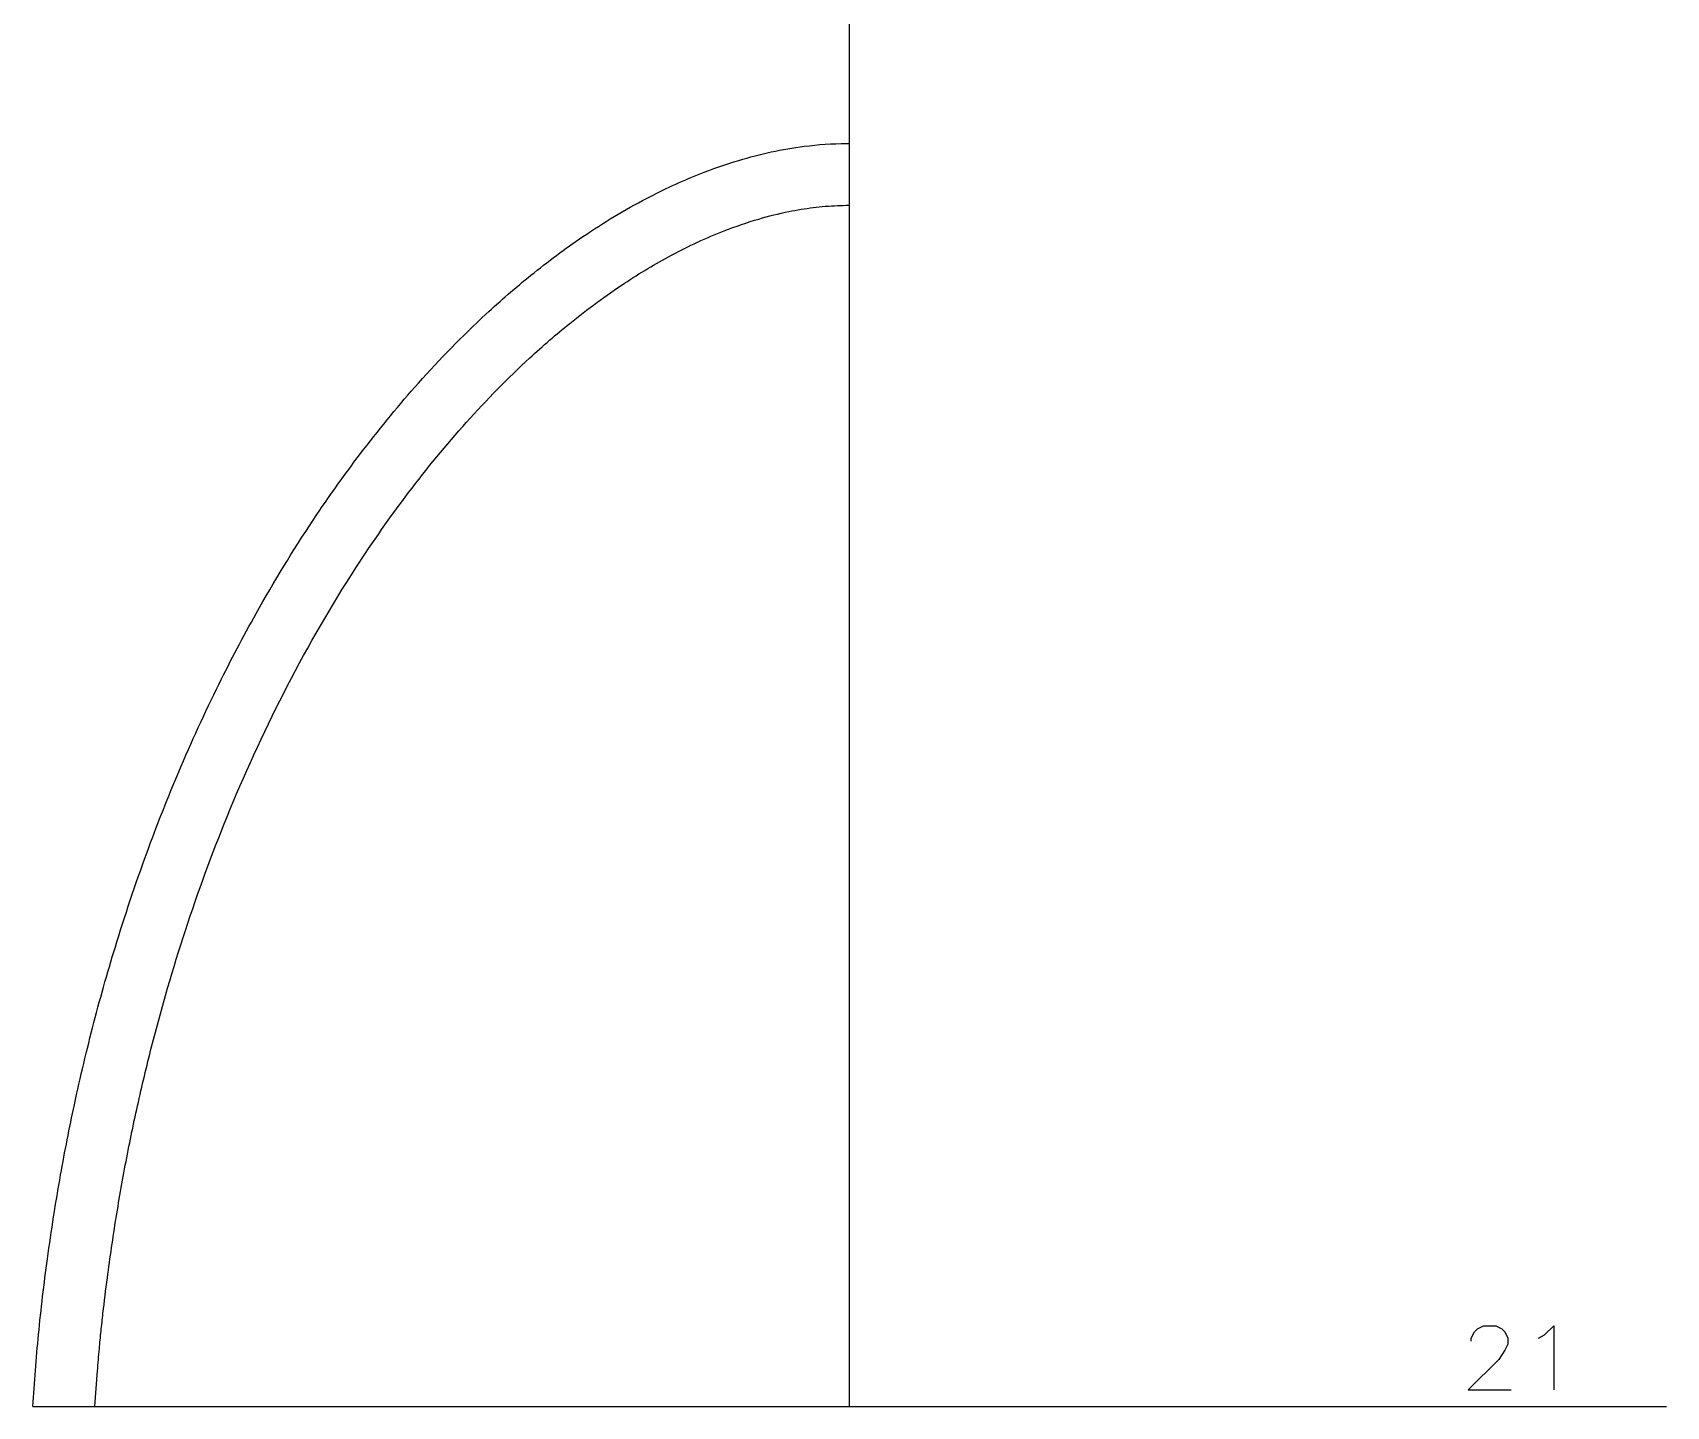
# Model space of a CAD drawing. Extents: x -7325 to -371, y -3238 to 133.
# Drawn here: x -846 to -370.9, y -666.3 to -266.6 of the extents above; entities that cross this region are included whole.
import ezdxf

# ---------------------------------------------------------------- set-up
doc = ezdxf.new("R2010")
doc.units = 0
doc.header["$MEASUREMENT"] = 0
doc.layers.add('Odd Arch Numbers', color=3, linetype='CONTINUOUS')

msp = doc.modelspace()

# ---------------------------------------------------------------- linework, layer by layer
at = {"layer": 'Odd Arch Numbers'}
for p, q in [((-608.42, -666.28), (-608.42, -225.08)), ((-845.95, -666.28), (-370.89, -666.28))]:
    msp.add_line(p, q, dxfattribs=at)
for points in [[(-427.61, -647.3), (-427.61, -646.41), (-426.72, -644.63), (-425.83, -643.75), (-424.06, -642.86), (-420.5, -642.86), (-418.72, -643.75), (-417.84, -644.63), (-416.95, -646.41), (-416.95, -648.19), (-417.84, -649.97), (-419.61, -652.63), (-428.5, -661.52), (-416.06, -661.52)], [(-408.06, -646.41), (-406.28, -645.52), (-403.62, -642.86), (-403.62, -661.52)]]:
    msp.add_lwpolyline(points, dxfattribs=at)
for points, knots in [([(-845.95, -666.28), (-845.44, -659.31), (-844.37, -644.96), (-841.67, -622.49), (-838.2, -600.19), (-833.7, -577.27), (-828.33, -554.62), (-821.22, -529.6), (-813, -505.25), (-803.09, -480.21), (-792.69, -457.48), (-779.79, -432.96), (-765.86, -410.08), (-749.97, -387.77), (-733.36, -367.59), (-716.99, -350.75), (-700.8, -336.72), (-685.36, -325.19), (-669, -315.28), (-653.65, -308.15), (-638.38, -302.81), (-624, -299.64), (-613.13, -298.88), (-608.73, -298.85), (-608.42, -298.85)], [0, 0, 0, 0, 20.973343, 43.160428, 67.885372, 88.652616, 113.2274, 137.688543, 166.637374, 190.299923, 218.450548, 241.581496, 273.400513, 298.719578, 323.675597, 351.751666, 369.061771, 387.892501, 409.520934, 426.30921, 438.560943, 457.994563, 470.273076, 471.185542, 471.185542, 471.185542, 471.185542]), ([(-827.9, -666.28), (-827.65, -662.79), (-827.39, -659.34), (-826.94, -653.79), (-826.75, -651.66), (-826.4, -647.83), (-826.24, -646.11), (-825.89, -642.68), (-825.7, -640.96), (-825.12, -635.8), (-824.69, -632.35), (-823.85, -625.97), (-823.44, -623.04), (-822.59, -617.19), (-822.14, -614.28), (-820.74, -605.54), (-819.71, -599.75), (-817.48, -588.18), (-816.28, -582.42), (-813.68, -570.93), (-812.3, -565.21), (-807.86, -548.14), (-804.53, -536.85), (-797.13, -514.56), (-793.05, -503.56), (-783.5, -480.43), (-777.92, -468.37), (-765.73, -444.84), (-759.1, -433.37), (-747.09, -414.82), (-741.99, -407.53), (-731.29, -393.39), (-725.68, -386.54), (-713.93, -373.43), (-707.81, -367.16), (-697.62, -357.78), (-693.73, -354.43), (-684.59, -347.04), (-679.29, -343.13), (-669.39, -336.6), (-664.84, -333.87), (-655.18, -328.7), (-650.07, -326.32), (-641.56, -322.99), (-638.2, -321.84), (-631.92, -320), (-628.99, -319.27), (-623.7, -318.2), (-621.34, -317.82), (-616.64, -317.23), (-614.28, -317.03), (-610.8, -316.88), (-609.68, -316.86), (-608.52, -316.85), (-608.47, -316.85), (-608.42, -316.85)], [1.33618, 1.33618, 1.33618, 1.33618, 11.845612, 11.845612, 18.42833, 18.42833, 23.803333, 23.803333, 29.178337, 29.178337, 39.928343, 39.928343, 49.043043, 49.043043, 58.157742, 58.157742, 76.387141, 76.387141, 94.61654, 94.61654, 112.845939, 112.845939, 149.304737, 149.304737, 185.763535, 185.763535, 227.157458, 227.157458, 268.551381, 268.551381, 296.535088, 296.535088, 324.518796, 324.518796, 352.502504, 352.502504, 369.07149, 369.07149, 390.514358, 390.514358, 408.079178, 408.079178, 427.077662, 427.077662, 439.294206, 439.294206, 449.842498, 449.842498, 458.376732, 458.376732, 466.910965, 466.910965, 470.958478, 470.958478, 471.132777, 471.132777, 471.132777, 471.132777])]:
    msp.add_open_spline(points, degree=3, knots=knots, dxfattribs=at)

doc.saveas('drawing.dxf')
